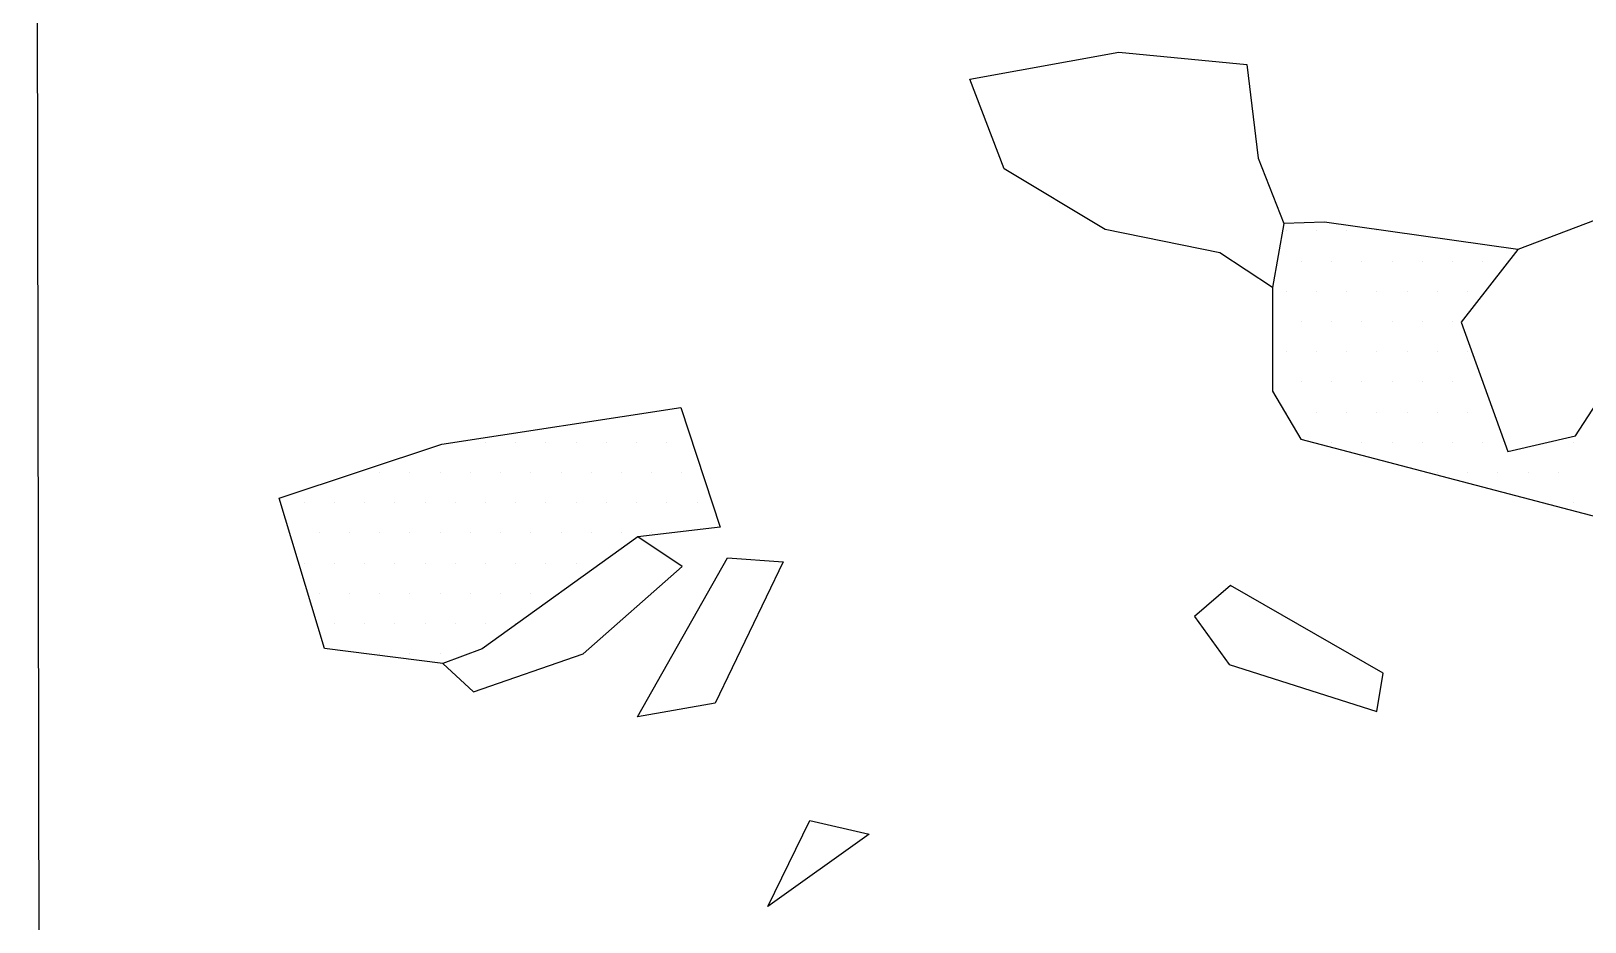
# Model space of a CAD drawing. Header units: metres. Extents: x -1.9 to -0.57, y -19.7 to -15.89.
# Drawn here: x -1.863 to -1.22, y -17.773 to -17.405 of the extents above; entities that cross this region are included whole.
import ezdxf

# ---------------------------------------------------------------- set-up
doc = ezdxf.new("R2010")
doc.units = ezdxf.units.M
doc.header["$LTSCALE"] = 25
doc.header["$MEASUREMENT"] = 0
doc.linetypes.add('STRICHPUNKTX2', pattern=[2, 1, -0.5, 0, -0.5])
doc.layers.get('0').update_dxf_attribs({"linetype": 'CONTINUOUS'})
for name, color, linetype in [('GRABUNGSGRENZE', 3, 'STRICHPUNKTX2'), ('STEINE', 4, 'CONTINUOUS'), ('STEINESCHRAFF', 4, 'CONTINUOUS')]:
    doc.layers.add(name, color=color, linetype=linetype)

# ---------------------------------------------------------------- blocks, each defined once
blk = doc.blocks.new('*X21')
at = {"color": 0}
for p, q in [((-134.375, -1748.75), (-134.375, -1748.75)), ((-133.125, -1748.75), (-133.125, -1748.75)), ((-131.875, -1748.75), (-131.875, -1748.75)), ((-130.625, -1748.75), (-130.625, -1748.75)), ((-133.75, -1750), (-133.75, -1750)), ((-132.5, -1750), (-132.5, -1750)), ((-131.25, -1750), (-131.25, -1750)), ((-130, -1750), (-130, -1750)), ((-128.75, -1750), (-128.75, -1750)), ((-127.5, -1750), (-127.5, -1750)), ((-126.25, -1750), (-126.25, -1750)), ((-134.375, -1751.25), (-134.375, -1751.25)), ((-133.125, -1751.25), (-133.125, -1751.25)), ((-131.875, -1751.25), (-131.875, -1751.25)), ((-130.625, -1751.25), (-130.625, -1751.25)), ((-129.375, -1751.25), (-129.375, -1751.25)), ((-128.125, -1751.25), (-128.125, -1751.25)), ((-126.875, -1751.25), (-126.875, -1751.25)), ((-133.75, -1752.5), (-133.75, -1752.5)), ((-132.5, -1752.5), (-132.5, -1752.5)), ((-131.25, -1752.5), (-131.25, -1752.5)), ((-130, -1752.5), (-130, -1752.5)), ((-128.75, -1752.5), (-128.75, -1752.5)), ((-127.5, -1752.5), (-127.5, -1752.5)), ((-134.375, -1753.75), (-134.375, -1753.75)), ((-133.125, -1753.75), (-133.125, -1753.75)), ((-131.875, -1753.75), (-131.875, -1753.75)), ((-130.625, -1753.75), (-130.625, -1753.75)), ((-129.375, -1753.75), (-129.375, -1753.75)), ((-128.125, -1753.75), (-128.125, -1753.75)), ((-126.875, -1753.75), (-126.875, -1753.75)), ((-133.75, -1755), (-133.75, -1755)), ((-132.5, -1755), (-132.5, -1755)), ((-131.25, -1755), (-131.25, -1755)), ((-130, -1755), (-130, -1755)), ((-128.75, -1755), (-128.75, -1755)), ((-127.5, -1755), (-127.5, -1755)), ((-159.375, -1756.25), (-159.375, -1756.25)), ((-134.375, -1756.25), (-134.375, -1756.25)), ((-133.125, -1756.25), (-133.125, -1756.25)), ((-131.875, -1756.25), (-131.875, -1756.25)), ((-130.625, -1756.25), (-130.625, -1756.25)), ((-129.375, -1756.25), (-129.375, -1756.25)), ((-128.125, -1756.25), (-128.125, -1756.25)), ((-126.875, -1756.25), (-126.875, -1756.25)), ((-168.75, -1757.5), (-168.75, -1757.5)), ((-167.5, -1757.5), (-167.5, -1757.5)), ((-166.25, -1757.5), (-166.25, -1757.5)), ((-165, -1757.5), (-165, -1757.5)), ((-163.75, -1757.5), (-163.75, -1757.5)), ((-162.5, -1757.5), (-162.5, -1757.5)), ((-161.25, -1757.5), (-161.25, -1757.5)), ((-160, -1757.5), (-160, -1757.5)), ((-132.5, -1757.5), (-132.5, -1757.5)), ((-131.25, -1757.5), (-131.25, -1757.5)), ((-130, -1757.5), (-130, -1757.5)), ((-128.75, -1757.5), (-128.75, -1757.5)), ((-127.5, -1757.5), (-127.5, -1757.5)), ((-126.25, -1757.5), (-126.25, -1757.5)), ((-122.5, -1757.5), (-122.5, -1757.5)), ((-171.875, -1758.75), (-171.875, -1758.75)), ((-170.625, -1758.75), (-170.625, -1758.75)), ((-169.375, -1758.75), (-169.375, -1758.75)), ((-168.125, -1758.75), (-168.125, -1758.75)), ((-166.875, -1758.75), (-166.875, -1758.75)), ((-165.625, -1758.75), (-165.625, -1758.75)), ((-164.375, -1758.75), (-164.375, -1758.75)), ((-163.125, -1758.75), (-163.125, -1758.75)), ((-161.875, -1758.75), (-161.875, -1758.75)), ((-160.625, -1758.75), (-160.625, -1758.75)), ((-159.375, -1758.75), (-159.375, -1758.75)), ((-128.125, -1758.75), (-128.125, -1758.75)), ((-126.875, -1758.75), (-126.875, -1758.75)), ((-125.625, -1758.75), (-125.625, -1758.75)), ((-124.375, -1758.75), (-124.375, -1758.75)), ((-123.125, -1758.75), (-123.125, -1758.75)), ((-175, -1760), (-175, -1760)), ((-173.75, -1760), (-173.75, -1760)), ((-172.5, -1760), (-172.5, -1760)), ((-171.25, -1760), (-171.25, -1760)), ((-170, -1760), (-170, -1760)), ((-168.75, -1760), (-168.75, -1760)), ((-167.5, -1760), (-167.5, -1760)), ((-166.25, -1760), (-166.25, -1760)), ((-165, -1760), (-165, -1760)), ((-163.75, -1760), (-163.75, -1760)), ((-162.5, -1760), (-162.5, -1760)), ((-161.25, -1760), (-161.25, -1760)), ((-160, -1760), (-160, -1760)), ((-158.75, -1760), (-158.75, -1760)), ((-123.75, -1760), (-123.75, -1760)), ((-122.5, -1760), (-122.5, -1760)), ((-174.375, -1761.25), (-174.375, -1761.25)), ((-173.125, -1761.25), (-173.125, -1761.25)), ((-171.875, -1761.25), (-171.875, -1761.25)), ((-170.625, -1761.25), (-170.625, -1761.25)), ((-169.375, -1761.25), (-169.375, -1761.25)), ((-168.125, -1761.25), (-168.125, -1761.25)), ((-166.875, -1761.25), (-166.875, -1761.25)), ((-165.625, -1761.25), (-165.625, -1761.25)), ((-164.375, -1761.25), (-164.375, -1761.25)), ((-163.125, -1761.25), (-163.125, -1761.25)), ((-161.875, -1761.25), (-161.875, -1761.25)), ((-160.625, -1761.25), (-160.625, -1761.25)), ((-175, -1762.5), (-175, -1762.5)), ((-173.75, -1762.5), (-173.75, -1762.5)), ((-172.5, -1762.5), (-172.5, -1762.5)), ((-171.25, -1762.5), (-171.25, -1762.5)), ((-170, -1762.5), (-170, -1762.5)), ((-168.75, -1762.5), (-168.75, -1762.5)), ((-167.5, -1762.5), (-167.5, -1762.5)), ((-166.25, -1762.5), (-166.25, -1762.5)), ((-165, -1762.5), (-165, -1762.5)), ((-163.75, -1762.5), (-163.75, -1762.5)), ((-174.375, -1763.75), (-174.375, -1763.75)), ((-173.125, -1763.75), (-173.125, -1763.75)), ((-171.875, -1763.75), (-171.875, -1763.75)), ((-170.625, -1763.75), (-170.625, -1763.75)), ((-169.375, -1763.75), (-169.375, -1763.75)), ((-168.125, -1763.75), (-168.125, -1763.75)), ((-166.875, -1763.75), (-166.875, -1763.75)), ((-165.625, -1763.75), (-165.625, -1763.75)), ((-173.75, -1765), (-173.75, -1765)), ((-172.5, -1765), (-172.5, -1765)), ((-171.25, -1765), (-171.25, -1765)), ((-170, -1765), (-170, -1765)), ((-168.75, -1765), (-168.75, -1765)), ((-167.5, -1765), (-167.5, -1765)), ((-166.25, -1765), (-166.25, -1765)), ((-171.875, -1766.25), (-171.875, -1766.25)), ((-170.625, -1766.25), (-170.625, -1766.25)), ((-169.375, -1766.25), (-169.375, -1766.25))]:
    blk.add_line(p, q, dxfattribs=at)

msp = doc.modelspace()

# ---------------------------------------------------------------- linework, layer by layer
at = {"layer": 'GRABUNGSGRENZE'}
msp.add_lwpolyline([(-1.86297, -15.89958), (-1.85652, -19.7003)], dxfattribs=at)
at = {"layer": 'STEINE'}
for points in [[(-1.34941, -17.51098), (-1.37132, -17.49668), (-1.41871, -17.48694), (-1.46049, -17.46191), (-1.47472, -17.42469), (-1.41302, -17.41354), (-1.36002, -17.4187), (-1.35547, -17.45744), (-1.3448, -17.48447)], [(-1.24796, -17.49529), (-1.27144, -17.52534), (-1.25213, -17.57888), (-1.22408, -17.57229), (-1.20519, -17.54325), (-1.19546, -17.50146), (-1.20002, -17.47699), (-1.24796, -17.49529), (-1.24796, -17.49529)], [(-1.24796, -17.49529), (-1.32797, -17.48398), (-1.3448, -17.48447), (-1.34941, -17.51098)], [(-1.34941, -17.51098), (-1.34946, -17.55379), (-1.33776, -17.57369), (-1.22106, -17.6044), (-1.14411, -17.62437), (-1.12626, -17.6198), (-1.08437, -17.53778), (-1.10626, -17.51329), (-1.19546, -17.50146)], [(-1.61205, -17.61416), (-1.67633, -17.66048), (-1.69265, -17.66658), (-1.74158, -17.6604), (-1.76037, -17.59819), (-1.69306, -17.57584), (-1.59415, -17.56066), (-1.57789, -17.61012), (-1.61205, -17.61416)], [(-1.69265, -17.66658), (-1.67992, -17.67831), (-1.63454, -17.66256), (-1.59372, -17.62642), (-1.61205, -17.61416)], [(-1.61214, -17.68858), (-1.57485, -17.62287), (-1.55191, -17.62442), (-1.58002, -17.68301), (-1.61214, -17.68858)], [(-1.36688, -17.63432), (-1.38168, -17.64704), (-1.36743, -17.66694), (-1.30628, -17.68638), (-1.30372, -17.67058), (-1.36688, -17.63432)], [(-1.55819, -17.76715), (-1.54082, -17.73148), (-1.51636, -17.73712), (-1.55819, -17.76715)]]:
    msp.add_lwpolyline(points, dxfattribs=at)

# ---------------------------------------------------------------- block references
at = {"layer": 'STEINESCHRAFF', "xscale": 0.01, "yscale": 0.01, "zscale": 0.01}
msp.add_blockref('*X21', (0, 0), dxfattribs=at)

doc.saveas('drawing.dxf')
